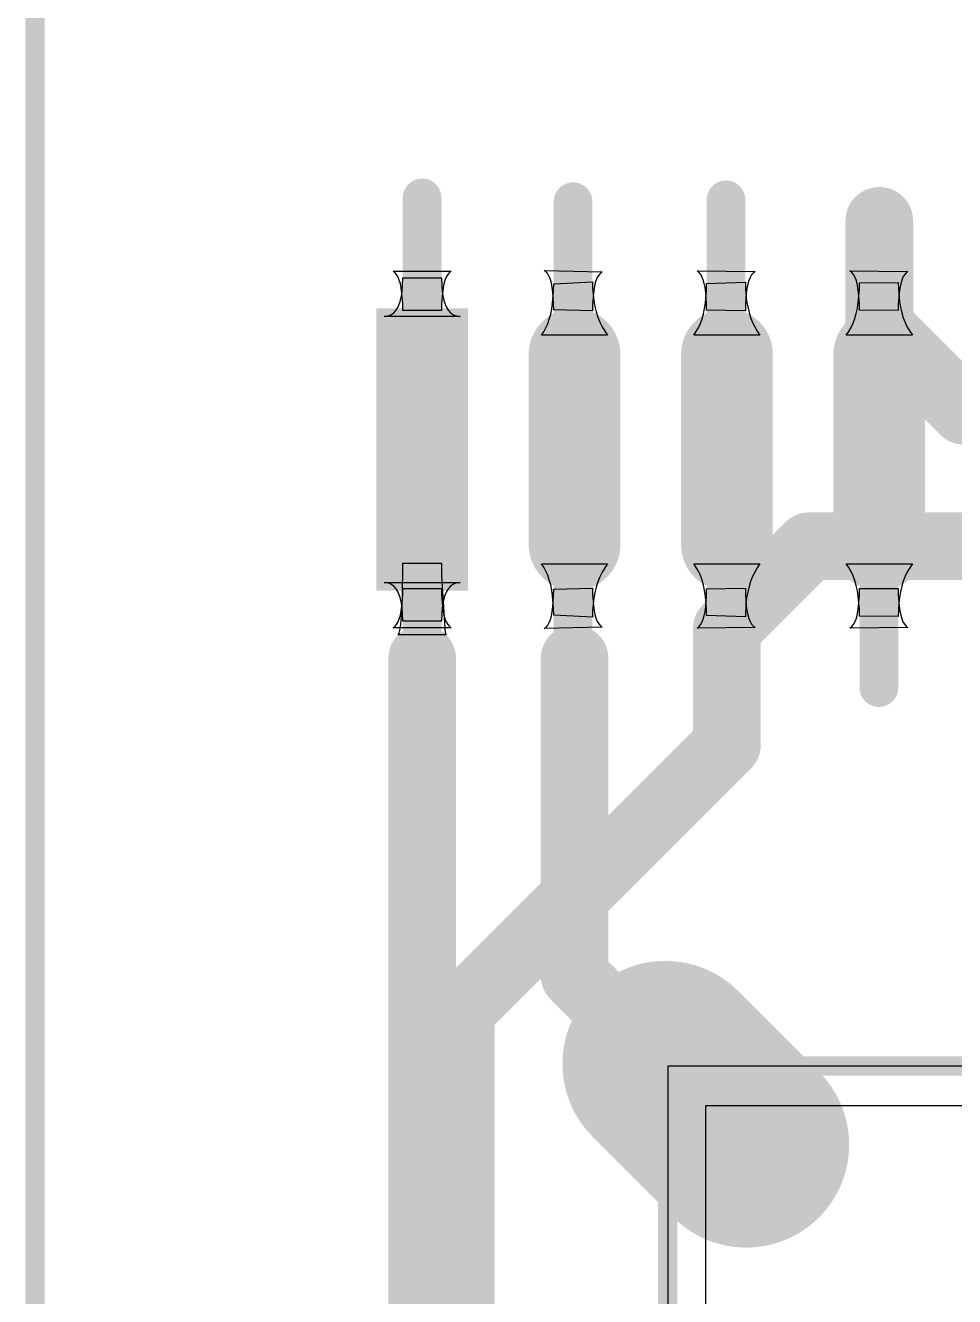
# Model space of a CAD drawing. Header units: inches. Extents: x -0.01 to 1.53, y 0 to 1.97.
# Drawn here: x -0.005 to 0.475, y 0.942 to 1.599 of the extents above; entities that cross this region are included whole.
import ezdxf

# ---------------------------------------------------------------- set-up
doc = ezdxf.new("R2010")
doc.units = ezdxf.units.IN
doc.header["$MEASUREMENT"] = 0
for name, color, linetype in [('Bottom Layer', 5, 'Continuous'), ('Bottom Solder', 6, 'Continuous'), ('Mechanical 1', 6, 'Continuous'), ('Multi-Layer', 9, 'Continuous'), ('Pad Holes', 156, 'Continuous'), ('Top Layer', 1, 'Continuous'), ('Top Paste', 8, 'Continuous'), ('Top Solder', 216, 'Continuous')]:
    doc.layers.add(name, color=color, linetype=linetype)

# ---------------------------------------------------------------- blocks, each defined once
blk = doc.blocks.new('E____C_________635')
at = {"layer": 'Bottom Layer'}
h = blk.add_hatch(color=5, dxfattribs=at)
edge = h.paths.add_edge_path()
edge.add_arc((0, 0.11811), 0.03, 0, 360)
h = blk.add_hatch(color=5, dxfattribs=at)
edge = h.paths.add_edge_path()
edge.add_arc((0.07874, 0.11811), 0.03, 0, 360)
h = blk.add_hatch(color=5, dxfattribs=at)
edge = h.paths.add_edge_path()
edge.add_arc((0.15748, 0.11811), 0.03, 0, 360)
h = blk.add_hatch(color=5, dxfattribs=at)
edge = h.paths.add_edge_path()
edge.add_arc((0.23622, 0.11811), 0.03, 0, 360)
h = blk.add_hatch(color=5, dxfattribs=at)
edge = h.paths.add_edge_path()
edge.add_arc((0, -0.11811), 0.03, 0, 360)
h = blk.add_hatch(color=5, dxfattribs=at)
edge = h.paths.add_edge_path()
edge.add_arc((0.07874, -0.11811), 0.03, 0, 360)
h = blk.add_hatch(color=5, dxfattribs=at)
edge = h.paths.add_edge_path()
edge.add_arc((0.15748, -0.11811), 0.03, 0, 360)
h = blk.add_hatch(color=5, dxfattribs=at)
edge = h.paths.add_edge_path()
edge.add_arc((0.23622, -0.11811), 0.03, 0, 360)
at = {"layer": 'Bottom Solder'}
h = blk.add_hatch(color=6, dxfattribs=at)
edge = h.paths.add_edge_path()
edge.add_arc((0, 0.11811), 0.034, 0, 360)
h = blk.add_hatch(color=6, dxfattribs=at)
edge = h.paths.add_edge_path()
edge.add_arc((0.07874, 0.11811), 0.034, 0, 360)
h = blk.add_hatch(color=6, dxfattribs=at)
edge = h.paths.add_edge_path()
edge.add_arc((0.15748, 0.11811), 0.034, 0, 360)
h = blk.add_hatch(color=6, dxfattribs=at)
edge = h.paths.add_edge_path()
edge.add_arc((0.23622, 0.11811), 0.034, 0, 360)
h = blk.add_hatch(color=6, dxfattribs=at)
edge = h.paths.add_edge_path()
edge.add_arc((0, -0.11811), 0.034, 0, 360)
h = blk.add_hatch(color=6, dxfattribs=at)
edge = h.paths.add_edge_path()
edge.add_arc((0.07874, -0.11811), 0.034, 0, 360)
h = blk.add_hatch(color=6, dxfattribs=at)
edge = h.paths.add_edge_path()
edge.add_arc((0.15748, -0.11811), 0.034, 0, 360)
h = blk.add_hatch(color=6, dxfattribs=at)
edge = h.paths.add_edge_path()
edge.add_arc((0.23622, -0.11811), 0.034, 0, 360)
at = {"layer": 'Multi-Layer'}
h = blk.add_hatch(color=9, dxfattribs=at)
edge = h.paths.add_edge_path()
edge.add_arc((0, 0.11811), 0.03, 0, 360)
h = blk.add_hatch(color=9, dxfattribs=at)
edge = h.paths.add_edge_path()
edge.add_arc((0.07874, 0.11811), 0.03, 0, 360)
h = blk.add_hatch(color=9, dxfattribs=at)
edge = h.paths.add_edge_path()
edge.add_arc((0.15748, 0.11811), 0.03, 0, 360)
h = blk.add_hatch(color=9, dxfattribs=at)
edge = h.paths.add_edge_path()
edge.add_arc((0.23622, 0.11811), 0.03, 0, 360)
h = blk.add_hatch(color=9, dxfattribs=at)
edge = h.paths.add_edge_path()
edge.add_arc((0, -0.11811), 0.03, 0, 360)
h = blk.add_hatch(color=9, dxfattribs=at)
edge = h.paths.add_edge_path()
edge.add_arc((0.07874, -0.11811), 0.03, 0, 360)
h = blk.add_hatch(color=9, dxfattribs=at)
edge = h.paths.add_edge_path()
edge.add_arc((0.15748, -0.11811), 0.03, 0, 360)
h = blk.add_hatch(color=9, dxfattribs=at)
edge = h.paths.add_edge_path()
edge.add_arc((0.23622, -0.11811), 0.03, 0, 360)
at = {"layer": 'Pad Holes'}
h = blk.add_hatch(color=7, dxfattribs=at)
edge = h.paths.add_edge_path()
edge.add_arc((0, 0.11811), 0.015, 0, 360)
h = blk.add_hatch(color=7, dxfattribs=at)
edge = h.paths.add_edge_path()
edge.add_arc((0.07874, 0.11811), 0.015, 0, 360)
h = blk.add_hatch(color=7, dxfattribs=at)
edge = h.paths.add_edge_path()
edge.add_arc((0.15748, 0.11811), 0.015, 0, 360)
h = blk.add_hatch(color=7, dxfattribs=at)
edge = h.paths.add_edge_path()
edge.add_arc((0.23622, 0.11811), 0.015, 0, 360)
h = blk.add_hatch(color=7, dxfattribs=at)
edge = h.paths.add_edge_path()
edge.add_arc((0, -0.11811), 0.015, 0, 360)
h = blk.add_hatch(color=7, dxfattribs=at)
edge = h.paths.add_edge_path()
edge.add_arc((0.07874, -0.11811), 0.015, 0, 360)
h = blk.add_hatch(color=7, dxfattribs=at)
edge = h.paths.add_edge_path()
edge.add_arc((0.15748, -0.11811), 0.015, 0, 360)
h = blk.add_hatch(color=7, dxfattribs=at)
edge = h.paths.add_edge_path()
edge.add_arc((0.23622, -0.11811), 0.015, 0, 360)
at = {"layer": 'Top Layer'}
h = blk.add_hatch(color=1, dxfattribs=at)
edge = h.paths.add_edge_path()
edge.add_arc((0, 0.11811), 0.03, 0, 360)
h = blk.add_hatch(color=1, dxfattribs=at)
edge = h.paths.add_edge_path()
edge.add_arc((0.07874, 0.11811), 0.03, 0, 360)
h = blk.add_hatch(color=1, dxfattribs=at)
edge = h.paths.add_edge_path()
edge.add_arc((0.15748, 0.11811), 0.03, 0, 360)
h = blk.add_hatch(color=1, dxfattribs=at)
edge = h.paths.add_edge_path()
edge.add_arc((0.23622, 0.11811), 0.03, 0, 360)
blk.add_hatch(color=1, dxfattribs=at).paths.add_polyline_path([(-0.01969, 0.0689), (0.01969, 0.0689), (0.01969, -0.0689), (-0.01969, -0.0689)])
h = blk.add_hatch(color=1, dxfattribs=at)
edge = h.paths.add_edge_path()
edge.add_arc((0.07874, -0.04921), 0.01969, 180, 360)
edge.add_line((0.09843, -0.04921), (0.09843, 0.04921))
edge.add_arc((0.07874, 0.04921), 0.01969, 0, 180)
edge.add_line((0.05906, 0.04921), (0.05906, -0.04921))
h = blk.add_hatch(color=1, dxfattribs=at)
edge = h.paths.add_edge_path()
edge.add_arc((0.15748, -0.04921), 0.01969, 180, 360)
edge.add_line((0.17717, -0.04921), (0.17717, 0.04921))
edge.add_arc((0.15748, 0.04921), 0.01969, 0, 180)
edge.add_line((0.1378, 0.04921), (0.1378, -0.04921))
h = blk.add_hatch(color=1, dxfattribs=at)
edge = h.paths.add_edge_path()
edge.add_arc((0.23622, -0.04921), 0.01969, 180, 360)
edge.add_line((0.25591, -0.04921), (0.25591, 0.04921))
edge.add_arc((0.23622, 0.04921), 0.01969, 0, 180)
edge.add_line((0.21654, 0.04921), (0.21654, -0.04921))
h = blk.add_hatch(color=1, dxfattribs=at)
edge = h.paths.add_edge_path()
edge.add_arc((0, -0.11811), 0.03, 0, 360)
h = blk.add_hatch(color=1, dxfattribs=at)
edge = h.paths.add_edge_path()
edge.add_arc((0.07874, -0.11811), 0.03, 0, 360)
h = blk.add_hatch(color=1, dxfattribs=at)
edge = h.paths.add_edge_path()
edge.add_arc((0.15748, -0.11811), 0.03, 0, 360)
h = blk.add_hatch(color=1, dxfattribs=at)
edge = h.paths.add_edge_path()
edge.add_arc((0.23622, -0.11811), 0.03, 0, 360)
at = {"layer": 'Top Paste'}
blk.add_hatch(color=8, dxfattribs=at).paths.add_polyline_path([(-0.01969, 0.0689), (0.01969, 0.0689), (0.01969, -0.0689), (-0.01969, -0.0689)])
h = blk.add_hatch(color=8, dxfattribs=at)
edge = h.paths.add_edge_path()
edge.add_arc((0.07874, -0.04921), 0.01969, 180, 360)
edge.add_line((0.09843, -0.04921), (0.09843, 0.04921))
edge.add_arc((0.07874, 0.04921), 0.01969, 0, 180)
edge.add_line((0.05906, 0.04921), (0.05906, -0.04921))
h = blk.add_hatch(color=8, dxfattribs=at)
edge = h.paths.add_edge_path()
edge.add_arc((0.15748, -0.04921), 0.01969, 180, 360)
edge.add_line((0.17717, -0.04921), (0.17717, 0.04921))
edge.add_arc((0.15748, 0.04921), 0.01969, 0, 180)
edge.add_line((0.1378, 0.04921), (0.1378, -0.04921))
h = blk.add_hatch(color=8, dxfattribs=at)
edge = h.paths.add_edge_path()
edge.add_arc((0.23622, -0.04921), 0.01969, 180, 360)
edge.add_line((0.25591, -0.04921), (0.25591, 0.04921))
edge.add_arc((0.23622, 0.04921), 0.01969, 0, 180)
edge.add_line((0.21654, 0.04921), (0.21654, -0.04921))
at = {"layer": 'Top Solder'}
h = blk.add_hatch(color=216, dxfattribs=at)
edge = h.paths.add_edge_path()
edge.add_arc((0, 0.11811), 0.034, 0, 360)
h = blk.add_hatch(color=216, dxfattribs=at)
edge = h.paths.add_edge_path()
edge.add_arc((0.07874, 0.11811), 0.034, 0, 360)
h = blk.add_hatch(color=216, dxfattribs=at)
edge = h.paths.add_edge_path()
edge.add_arc((0.15748, 0.11811), 0.034, 0, 360)
h = blk.add_hatch(color=216, dxfattribs=at)
edge = h.paths.add_edge_path()
edge.add_arc((0.23622, 0.11811), 0.034, 0, 360)
blk.add_hatch(color=216, dxfattribs=at).paths.add_polyline_path([(-0.02369, 0.0729), (0.02369, 0.0729), (0.02369, -0.0729), (-0.02369, -0.0729)])
h = blk.add_hatch(color=216, dxfattribs=at)
edge = h.paths.add_edge_path()
edge.add_arc((0.07874, -0.04921), 0.02369, 180, 360)
edge.add_line((0.10243, -0.04921), (0.10243, 0.04921))
edge.add_arc((0.07874, 0.04921), 0.02369, 0, 180)
edge.add_line((0.05506, 0.04921), (0.05506, -0.04921))
h = blk.add_hatch(color=216, dxfattribs=at)
edge = h.paths.add_edge_path()
edge.add_arc((0.15748, -0.04921), 0.02369, 180, 360)
edge.add_line((0.18117, -0.04921), (0.18117, 0.04921))
edge.add_arc((0.15748, 0.04921), 0.02369, 0, 180)
edge.add_line((0.1338, 0.04921), (0.1338, -0.04921))
h = blk.add_hatch(color=216, dxfattribs=at)
edge = h.paths.add_edge_path()
edge.add_arc((0.23622, -0.04921), 0.02369, 180, 360)
edge.add_line((0.25991, -0.04921), (0.25991, 0.04921))
edge.add_arc((0.23622, 0.04921), 0.02369, 0, 180)
edge.add_line((0.21254, 0.04921), (0.21254, -0.04921))
h = blk.add_hatch(color=216, dxfattribs=at)
edge = h.paths.add_edge_path()
edge.add_arc((0, -0.11811), 0.034, 0, 360)
h = blk.add_hatch(color=216, dxfattribs=at)
edge = h.paths.add_edge_path()
edge.add_arc((0.07874, -0.11811), 0.034, 0, 360)
h = blk.add_hatch(color=216, dxfattribs=at)
edge = h.paths.add_edge_path()
edge.add_arc((0.15748, -0.11811), 0.034, 0, 360)
h = blk.add_hatch(color=216, dxfattribs=at)
edge = h.paths.add_edge_path()
edge.add_arc((0.23622, -0.11811), 0.034, 0, 360)
blk = doc.blocks.new('GERMANIUM_SAMPLE_636')
at = {"layer": 'Bottom Layer'}
h = blk.add_hatch(color=5, dxfattribs=at)
edge = h.paths.add_edge_path()
edge.add_arc((-0.2571, 0.49332), 0.04921, 45, 225)
edge.add_line((-0.2919, 0.45852), (-0.25014, 0.41676))
edge.add_arc((-0.21534, 0.45156), 0.04921, 225, 405)
edge.add_line((-0.18054, 0.48636), (-0.2223, 0.52812))
at = {"layer": 'Bottom Solder'}
h = blk.add_hatch(color=6, dxfattribs=at)
edge = h.paths.add_edge_path()
edge.add_arc((-0.2571, 0.49332), 0.05321, 45, 225)
edge.add_line((-0.29473, 0.45569), (-0.25297, 0.41393))
edge.add_arc((-0.21534, 0.45156), 0.05321, 225, 405)
edge.add_line((-0.17771, 0.48919), (-0.21947, 0.53095))
at = {"layer": 'Multi-Layer'}
h = blk.add_hatch(color=9, dxfattribs=at)
edge = h.paths.add_edge_path()
edge.add_arc((-0.2571, 0.49332), 0.04921, 45, 225)
edge.add_line((-0.2919, 0.45852), (-0.25014, 0.41676))
edge.add_arc((-0.21534, 0.45156), 0.04921, 225, 405)
edge.add_line((-0.18054, 0.48636), (-0.2223, 0.52812))
at = {"layer": 'Pad Holes'}
h = blk.add_hatch(color=7, dxfattribs=at)
edge = h.paths.add_edge_path()
edge.add_arc((-0.20507, 0.44129), 0.015, 225, 405)
edge.add_line((-0.19446, 0.4519), (-0.25677, 0.5142))
edge.add_arc((-0.26737, 0.50359), 0.015, 45, 225)
edge.add_line((-0.27798, 0.49299), (-0.21568, 0.43068))
at = {"layer": 'Top Layer'}
h = blk.add_hatch(color=1, dxfattribs=at)
edge = h.paths.add_edge_path()
edge.add_arc((-0.2571, 0.49332), 0.04921, 45, 225)
edge.add_line((-0.2919, 0.45852), (-0.25014, 0.41676))
edge.add_arc((-0.21534, 0.45156), 0.04921, 225, 405)
edge.add_line((-0.18054, 0.48636), (-0.2223, 0.52812))
at = {"layer": 'Top Solder'}
h = blk.add_hatch(color=216, dxfattribs=at)
edge = h.paths.add_edge_path()
edge.add_arc((-0.2571, 0.49332), 0.05321, 45, 225)
edge.add_line((-0.29473, 0.45569), (-0.25297, 0.41393))
edge.add_arc((-0.21534, 0.45156), 0.05321, 225, 405)
edge.add_line((-0.17771, 0.48919), (-0.21947, 0.53095))
at = {"layer": 'Mechanical 1'}
for p, q in [((-0.25591, 0.49213), (-0.25591, -0.49213)), ((0.25591, 0.49213), (-0.25591, 0.49213))]:
    blk.add_line(p, q, dxfattribs=at)
for points in [[(-0.25591, -0.49213, 0.01, 0.01, 0), (-0.25591, 0.49213, 0.01, 0.01, 0)], [(-0.25591, 0.49213, 0.01, 0.01, 0), (0.25591, 0.49213, 0.01, 0.01, 0)]]:
    blk.add_lwpolyline(points, format="xyseb", dxfattribs=at)
blk.add_lwpolyline([(-0.25841, 0.49213, 0.005, 0.005, 1), (-0.25341, 0.49213, 0.005, 0.005, 1)], format="xyseb", close=True, dxfattribs=at)
blk.add_lwpolyline([(-0.25841, 0.49213, 0.005, 0.005, 1), (-0.25341, 0.49213, 0.005, 0.005, 1)], format="xyseb", close=True, dxfattribs=at)

msp = doc.modelspace()

# ---------------------------------------------------------------- linework, layer by layer
at = {"layer": 'Bottom Layer'}
for points in [[(0.43622, 1.44378, 0.035, 0.035, 0), (0.43622, 1.49811, 0.035, 0.035, 0)], [(0.43622, 1.44378, 0.035, 0.035, 0), (0.48, 1.4, 0.035, 0.035, 0)], [(0.48, 1.4, 0.035, 0.035, 0), (0.92, 1.4, 0.035, 0.035, 0)], [(0.35748, 1.28748, 0.035, 0.035, 0), (0.4, 1.33, 0.035, 0.035, 0)], [(0.4, 1.33, 0.035, 0.035, 0), (0.67, 1.33, 0.035, 0.035, 0)], [(0.35748, 1.26189, 0.035, 0.035, 0), (0.35748, 1.28748, 0.035, 0.035, 0)], [(0.35748, 1.22748, 0.035, 0.035, 0), (0.35748, 1.26189, 0.035, 0.035, 0)], [(0.22, 1.09, 0.035, 0.035, 0), (0.35748, 1.22748, 0.035, 0.035, 0)], [(0.22, 0.64, 0.035, 0.035, 0), (0.22, 1.09, 0.035, 0.035, 0)]]:
    msp.add_lwpolyline(points, format="xyseb", dxfattribs=at)
for points in [[(0.42747, 1.49811, 0.0175, 0.0175, 1), (0.44497, 1.49811, 0.0175, 0.0175, 1)], [(0.42747, 1.44378, 0.0175, 0.0175, 1), (0.44497, 1.44378, 0.0175, 0.0175, 1)], [(0.42747, 1.44378, 0.0175, 0.0175, 1), (0.44497, 1.44378, 0.0175, 0.0175, 1)], [(0.47125, 1.4, 0.0175, 0.0175, 1), (0.48875, 1.4, 0.0175, 0.0175, 1)], [(0.47125, 1.4, 0.0175, 0.0175, 1), (0.48875, 1.4, 0.0175, 0.0175, 1)], [(0.39125, 1.33, 0.0175, 0.0175, 1), (0.40875, 1.33, 0.0175, 0.0175, 1)], [(0.39125, 1.33, 0.0175, 0.0175, 1), (0.40875, 1.33, 0.0175, 0.0175, 1)], [(0.34873, 1.28748, 0.0175, 0.0175, 1), (0.36623, 1.28748, 0.0175, 0.0175, 1)], [(0.34873, 1.28748, 0.0175, 0.0175, 1), (0.36623, 1.28748, 0.0175, 0.0175, 1)], [(0.34873, 1.26189, 0.0175, 0.0175, 1), (0.36623, 1.26189, 0.0175, 0.0175, 1)], [(0.34873, 1.26189, 0.0175, 0.0175, 1), (0.36623, 1.26189, 0.0175, 0.0175, 1)], [(0.34873, 1.22748, 0.0175, 0.0175, 1), (0.36623, 1.22748, 0.0175, 0.0175, 1)], [(0.34873, 1.22748, 0.0175, 0.0175, 1), (0.36623, 1.22748, 0.0175, 0.0175, 1)], [(0.21125, 1.09, 0.0175, 0.0175, 1), (0.22875, 1.09, 0.0175, 0.0175, 1)], [(0.21125, 1.09, 0.0175, 0.0175, 1), (0.22875, 1.09, 0.0175, 0.0175, 1)]]:
    msp.add_lwpolyline(points, format="xyseb", close=True, dxfattribs=at)
at = {"layer": 'Mechanical 1'}
msp.add_lwpolyline([(0, 0, 0.01, 0.01, 0), (0, 1.85039, 0.01, 0.01, 0)], format="xyseb", dxfattribs=at)
at = {"layer": 'Multi-Layer'}
for p, q in [((0.34656, 0.09612), (0.34656, 1.041)), ((0.34656, 1.041), (0.819, 1.041))]:
    msp.add_line(p, q, dxfattribs=at)
at = {"layer": 'Top Layer'}
for p, q in [((0.18595, 1.47141), (0.185, 1.47213)), ((0.185, 1.47213), (0.215, 1.47213)), ((0.1868, 1.47039), (0.18595, 1.47141)), ((0.21405, 1.47141), (0.2132, 1.47039)), ((0.215, 1.47213), (0.21405, 1.47141)), ((0.26403, 1.47177), (0.2631, 1.47251)), ((0.2631, 1.47251), (0.29309, 1.47177)), ((0.26487, 1.47073), (0.26403, 1.47177)), ((0.29213, 1.47107), (0.29126, 1.47007)), ((0.29309, 1.47177), (0.29213, 1.47107)), ((0.343, 1.47164), (0.34207, 1.47237)), ((0.34207, 1.47237), (0.37206, 1.47189)), ((0.34384, 1.47061), (0.343, 1.47164)), ((0.3711, 1.47118), (0.37024, 1.47018)), ((0.37206, 1.47189), (0.3711, 1.47118)), ((0.42197, 1.47151), (0.42103, 1.47224)), ((0.42103, 1.47224), (0.45103, 1.47202)), ((0.42282, 1.47049), (0.42197, 1.47151)), ((0.45007, 1.4713), (0.44922, 1.4703)), ((0.45103, 1.47202), (0.45007, 1.4713)), ((0.18755, 1.46909), (0.1868, 1.47039)), ((0.1882, 1.4675), (0.18755, 1.46909)), ((0.18875, 1.46561), (0.1882, 1.4675)), ((0.1892, 1.46343), (0.18875, 1.46561)), ((0.18962, 1.46157), (0.1899, 1.46497)), ((0.1899, 1.46497), (0.19, 1.46877)), ((0.19, 1.46877), (0.21, 1.46877)), ((0.21, 1.46877), (0.2101, 1.46497)), ((0.2101, 1.46497), (0.21038, 1.46157)), ((0.21125, 1.46561), (0.2108, 1.46343)), ((0.2118, 1.4675), (0.21125, 1.46561)), ((0.21245, 1.46909), (0.2118, 1.4675)), ((0.2132, 1.47039), (0.21245, 1.46909)), ((0.2656, 1.46941), (0.26487, 1.47073)), ((0.26624, 1.46781), (0.2656, 1.46941)), ((0.26678, 1.46591), (0.26624, 1.46781)), ((0.26722, 1.46372), (0.26678, 1.46591)), ((0.26794, 1.46208), (0.268, 1.46563)), ((0.268, 1.46563), (0.288, 1.46655)), ((0.288, 1.46655), (0.28808, 1.46317)), ((0.28927, 1.46533), (0.28882, 1.46317)), ((0.28983, 1.4672), (0.28927, 1.46533)), ((0.2905, 1.46878), (0.28983, 1.4672)), ((0.29126, 1.47007), (0.2905, 1.46878)), ((0.34458, 1.4693), (0.34384, 1.47061)), ((0.34522, 1.46769), (0.34458, 1.4693)), ((0.34577, 1.4658), (0.34522, 1.46769)), ((0.34621, 1.46362), (0.34577, 1.4658)), ((0.34693, 1.4623), (0.347, 1.46583)), ((0.347, 1.46583), (0.367, 1.46645)), ((0.367, 1.46645), (0.36708, 1.46302)), ((0.36827, 1.46543), (0.36781, 1.46326)), ((0.36882, 1.4673), (0.36827, 1.46543)), ((0.36948, 1.46889), (0.36882, 1.4673)), ((0.37024, 1.47018), (0.36948, 1.46889)), ((0.42356, 1.46918), (0.42282, 1.47049)), ((0.42421, 1.46759), (0.42356, 1.46918)), ((0.42476, 1.4657), (0.42421, 1.46759)), ((0.4252, 1.46352), (0.42476, 1.4657)), ((0.42593, 1.46252), (0.426, 1.46603)), ((0.426, 1.46603), (0.446, 1.46634)), ((0.446, 1.46634), (0.44607, 1.46287)), ((0.44726, 1.46552), (0.4468, 1.46335)), ((0.44781, 1.46741), (0.44726, 1.46552)), ((0.44846, 1.469), (0.44781, 1.46741)), ((0.44922, 1.4703), (0.44846, 1.469)), ((0.18847, 1.45597), (0.18914, 1.45857)), ((0.18914, 1.45857), (0.18962, 1.46157)), ((0.18955, 1.46097), (0.1892, 1.46343)), ((0.18995, 1.45516), (0.18955, 1.46097)), ((0.21045, 1.46097), (0.21005, 1.45516)), ((0.21038, 1.46157), (0.21086, 1.45857)), ((0.2108, 1.46343), (0.21045, 1.46097)), ((0.21086, 1.45857), (0.21153, 1.45597)), ((0.26756, 1.46125), (0.26722, 1.46372)), ((0.26743, 1.45557), (0.26794, 1.46208)), ((0.26795, 1.45544), (0.26756, 1.46125)), ((0.28846, 1.46071), (0.28805, 1.45491)), ((0.28808, 1.46317), (0.2887, 1.45683)), ((0.28882, 1.46317), (0.28846, 1.46071)), ((0.34656, 1.46115), (0.34621, 1.46362)), ((0.34641, 1.45581), (0.34693, 1.4623)), ((0.34695, 1.45534), (0.34656, 1.46115)), ((0.36746, 1.4608), (0.36705, 1.455)), ((0.36708, 1.46302), (0.36768, 1.45663)), ((0.36781, 1.46326), (0.36746, 1.4608)), ((0.42555, 1.46105), (0.4252, 1.46352)), ((0.42538, 1.45605), (0.42593, 1.46252)), ((0.42595, 1.45524), (0.42555, 1.46105)), ((0.44645, 1.46089), (0.44605, 1.45509)), ((0.44607, 1.46287), (0.44666, 1.45644)), ((0.4468, 1.46335), (0.44645, 1.46089)), ((0.18532, 1.45057), (0.18656, 1.45197)), ((0.18656, 1.45197), (0.18761, 1.45377)), ((0.18761, 1.45377), (0.18847, 1.45597)), ((0.19, 1.45183), (0.18995, 1.45516)), ((0.21, 1.45183), (0.19, 1.45183)), ((0.21005, 1.45516), (0.21, 1.45183)), ((0.21153, 1.45597), (0.21239, 1.45377)), ((0.21239, 1.45377), (0.21344, 1.45197)), ((0.21344, 1.45197), (0.21468, 1.45057)), ((0.26641, 1.44986), (0.26698, 1.45261)), ((0.26698, 1.45261), (0.26743, 1.45557)), ((0.268, 1.4521), (0.26795, 1.45544)), ((0.288, 1.45158), (0.268, 1.4521)), ((0.28805, 1.45491), (0.288, 1.45158)), ((0.2887, 1.45683), (0.28925, 1.45387)), ((0.28925, 1.45387), (0.28996, 1.45105)), ((0.34535, 1.45007), (0.34594, 1.45284)), ((0.34594, 1.45284), (0.34641, 1.45581)), ((0.347, 1.452), (0.34695, 1.45534)), ((0.367, 1.45166), (0.347, 1.452)), ((0.36705, 1.455), (0.367, 1.45166)), ((0.36768, 1.45663), (0.36821, 1.45367)), ((0.36821, 1.45367), (0.36889, 1.45085)), ((0.42428, 1.45029), (0.4249, 1.45308)), ((0.4249, 1.45308), (0.42538, 1.45605)), ((0.426, 1.4519), (0.42595, 1.45524)), ((0.446, 1.45175), (0.426, 1.4519)), ((0.44605, 1.45509), (0.446, 1.45175)), ((0.44666, 1.45644), (0.44717, 1.45347)), ((0.44717, 1.45347), (0.44783, 1.45066)), ((0.18044, 1.44877), (0.18226, 1.44897)), ((0.21956, 1.44877), (0.18044, 1.44877)), ((0.18226, 1.44897), (0.18388, 1.44957)), ((0.18388, 1.44957), (0.18532, 1.45057)), ((0.21468, 1.45057), (0.21612, 1.44957)), ((0.21612, 1.44957), (0.21774, 1.44897)), ((0.21774, 1.44897), (0.21956, 1.44877)), ((0.26394, 1.44279), (0.26489, 1.44494)), ((0.26489, 1.44494), (0.26571, 1.4473)), ((0.26571, 1.4473), (0.26641, 1.44986)), ((0.28996, 1.45105), (0.29082, 1.44837)), ((0.29082, 1.44837), (0.29184, 1.44584)), ((0.29184, 1.44584), (0.29301, 1.44344)), ((0.34277, 1.44291), (0.34376, 1.44511)), ((0.34376, 1.44511), (0.34462, 1.44749)), ((0.34462, 1.44749), (0.34535, 1.45007)), ((0.36889, 1.45085), (0.36973, 1.44819)), ((0.36973, 1.44819), (0.37071, 1.44569)), ((0.37071, 1.44569), (0.37184, 1.44333)), ((0.4216, 1.44302), (0.42263, 1.44527)), ((0.42263, 1.44527), (0.42353, 1.44769)), ((0.42353, 1.44769), (0.42428, 1.45029)), ((0.44783, 1.45066), (0.44863, 1.44801)), ((0.44863, 1.44801), (0.44958, 1.44553)), ((0.44958, 1.44553), (0.45068, 1.44322)), ((0.26165, 1.43908), (0.26286, 1.44083)), ((0.29583, 1.43908), (0.26165, 1.43908)), ((0.26286, 1.44083), (0.26394, 1.44279)), ((0.29301, 1.44344), (0.29434, 1.44119)), ((0.29434, 1.44119), (0.29583, 1.43908)), ((0.34039, 1.43908), (0.34165, 1.4409)), ((0.37457, 1.43908), (0.34039, 1.43908)), ((0.34165, 1.4409), (0.34277, 1.44291)), ((0.37184, 1.44333), (0.37313, 1.44113)), ((0.37313, 1.44113), (0.37457, 1.43908)), ((0.41913, 1.43908), (0.42044, 1.44096)), ((0.45331, 1.43908), (0.41913, 1.43908)), ((0.42044, 1.44096), (0.4216, 1.44302)), ((0.45068, 1.44322), (0.45192, 1.44107)), ((0.45192, 1.44107), (0.45331, 1.43908)), ((0.18979, 1.30339), (0.19, 1.32125)), ((0.19, 1.32125), (0.21, 1.32125)), ((0.21, 1.32125), (0.21002, 1.31465)), ((0.26286, 1.31917), (0.26165, 1.32092)), ((0.26165, 1.32092), (0.29583, 1.32092)), ((0.29583, 1.32092), (0.29434, 1.31881)), ((0.34165, 1.3191), (0.34039, 1.32092)), ((0.34039, 1.32092), (0.37457, 1.32092)), ((0.37457, 1.32092), (0.37313, 1.31887)), ((0.42044, 1.31904), (0.41913, 1.32092)), ((0.41913, 1.32092), (0.45331, 1.32092)), ((0.45331, 1.32092), (0.45192, 1.31893)), ((0.21002, 1.31465), (0.21193, 1.28506)), ((0.26394, 1.31721), (0.26286, 1.31917)), ((0.26489, 1.31506), (0.26394, 1.31721)), ((0.26571, 1.3127), (0.26489, 1.31506)), ((0.29184, 1.31416), (0.29082, 1.31163)), ((0.29301, 1.31656), (0.29184, 1.31416)), ((0.29434, 1.31881), (0.29301, 1.31656)), ((0.34277, 1.31709), (0.34165, 1.3191)), ((0.34376, 1.31489), (0.34277, 1.31709)), ((0.34462, 1.31251), (0.34376, 1.31489)), ((0.37071, 1.31431), (0.36973, 1.31181)), ((0.37184, 1.31667), (0.37071, 1.31431)), ((0.37313, 1.31887), (0.37184, 1.31667)), ((0.4216, 1.31698), (0.42044, 1.31904)), ((0.42263, 1.31473), (0.4216, 1.31698)), ((0.42353, 1.31231), (0.42263, 1.31473)), ((0.44958, 1.31447), (0.44863, 1.31199)), ((0.45068, 1.31678), (0.44958, 1.31447)), ((0.45192, 1.31893), (0.45068, 1.31678)), ((0.18226, 1.31103), (0.18044, 1.31123)), ((0.18044, 1.31123), (0.21956, 1.31123)), ((0.18388, 1.31043), (0.18226, 1.31103)), ((0.18532, 1.30943), (0.18388, 1.31043)), ((0.18656, 1.30803), (0.18532, 1.30943)), ((0.18761, 1.30623), (0.18656, 1.30803)), ((0.18995, 1.30484), (0.19, 1.30817)), ((0.19, 1.30817), (0.21, 1.30817)), ((0.21, 1.30817), (0.21005, 1.30484)), ((0.21344, 1.30803), (0.21239, 1.30623)), ((0.21468, 1.30943), (0.21344, 1.30803)), ((0.21612, 1.31043), (0.21468, 1.30943)), ((0.21774, 1.31103), (0.21612, 1.31043)), ((0.21956, 1.31123), (0.21774, 1.31103)), ((0.26641, 1.31014), (0.26571, 1.3127)), ((0.26698, 1.30739), (0.26641, 1.31014)), ((0.26743, 1.30443), (0.26698, 1.30739)), ((0.26795, 1.30456), (0.268, 1.3079)), ((0.268, 1.3079), (0.288, 1.30842)), ((0.288, 1.30842), (0.28805, 1.30509)), ((0.28996, 1.30895), (0.28925, 1.30613)), ((0.29082, 1.31163), (0.28996, 1.30895)), ((0.34535, 1.30993), (0.34462, 1.31251)), ((0.34594, 1.30716), (0.34535, 1.30993)), ((0.34641, 1.30419), (0.34594, 1.30716)), ((0.34695, 1.30466), (0.347, 1.308)), ((0.347, 1.308), (0.367, 1.30834)), ((0.367, 1.30834), (0.36705, 1.305)), ((0.36889, 1.30915), (0.36821, 1.30633)), ((0.36973, 1.31181), (0.36889, 1.30915)), ((0.42428, 1.30971), (0.42353, 1.31231)), ((0.4249, 1.30692), (0.42428, 1.30971)), ((0.42538, 1.30395), (0.4249, 1.30692)), ((0.42595, 1.30476), (0.426, 1.3081)), ((0.426, 1.3081), (0.446, 1.30825)), ((0.446, 1.30825), (0.44605, 1.30491)), ((0.44783, 1.30934), (0.44717, 1.30653)), ((0.44863, 1.31199), (0.44783, 1.30934)), ((0.18847, 1.30403), (0.18761, 1.30623)), ((0.18914, 1.30143), (0.18847, 1.30403)), ((0.18914, 1.29132), (0.18979, 1.30339)), ((0.18962, 1.29843), (0.18914, 1.30143)), ((0.18955, 1.29903), (0.18995, 1.30484)), ((0.21005, 1.30484), (0.21045, 1.29903)), ((0.21086, 1.30143), (0.21038, 1.29843)), ((0.21153, 1.30403), (0.21086, 1.30143)), ((0.21239, 1.30623), (0.21153, 1.30403)), ((0.26794, 1.29792), (0.26743, 1.30443)), ((0.26756, 1.29875), (0.26795, 1.30456)), ((0.28805, 1.30509), (0.28846, 1.29929)), ((0.2887, 1.30317), (0.28831, 1.30007)), ((0.28925, 1.30613), (0.2887, 1.30317)), ((0.34693, 1.2977), (0.34641, 1.30419)), ((0.34656, 1.29885), (0.34695, 1.30466)), ((0.36705, 1.305), (0.36746, 1.2992)), ((0.36768, 1.30337), (0.3673, 1.30025)), ((0.36821, 1.30633), (0.36768, 1.30337)), ((0.42593, 1.29748), (0.42538, 1.30395)), ((0.42555, 1.29895), (0.42595, 1.30476)), ((0.44629, 1.30043), (0.446, 1.29366)), ((0.44605, 1.30491), (0.44645, 1.29911)), ((0.44666, 1.30356), (0.44629, 1.30043)), ((0.44717, 1.30653), (0.44666, 1.30356)), ((0.1882, 1.2925), (0.18875, 1.29439)), ((0.18875, 1.29439), (0.1892, 1.29657)), ((0.1892, 1.29657), (0.18955, 1.29903)), ((0.1899, 1.29503), (0.18962, 1.29843)), ((0.19, 1.29123), (0.1899, 1.29503)), ((0.2101, 1.29503), (0.21, 1.29123)), ((0.21038, 1.29843), (0.2101, 1.29503)), ((0.21045, 1.29903), (0.2108, 1.29657)), ((0.2108, 1.29657), (0.21125, 1.29439)), ((0.21125, 1.29439), (0.2118, 1.2925)), ((0.26624, 1.29219), (0.26678, 1.29409)), ((0.26678, 1.29409), (0.26722, 1.29628)), ((0.26722, 1.29628), (0.26756, 1.29875)), ((0.268, 1.29437), (0.26794, 1.29792)), ((0.288, 1.29345), (0.268, 1.29437)), ((0.28808, 1.29683), (0.288, 1.29345)), ((0.28831, 1.30007), (0.28808, 1.29683)), ((0.28846, 1.29929), (0.28882, 1.29683)), ((0.28882, 1.29683), (0.28927, 1.29467)), ((0.28927, 1.29467), (0.28983, 1.2928)), ((0.34522, 1.29231), (0.34577, 1.2942)), ((0.34577, 1.2942), (0.34621, 1.29638)), ((0.34621, 1.29638), (0.34656, 1.29885)), ((0.347, 1.29417), (0.34693, 1.2977)), ((0.367, 1.29355), (0.347, 1.29417)), ((0.3673, 1.30025), (0.367, 1.29355)), ((0.36746, 1.2992), (0.36781, 1.29674)), ((0.36781, 1.29674), (0.36827, 1.29457)), ((0.36827, 1.29457), (0.36882, 1.2927)), ((0.42421, 1.29241), (0.42476, 1.2943)), ((0.42476, 1.2943), (0.4252, 1.29648)), ((0.4252, 1.29648), (0.42555, 1.29895)), ((0.426, 1.29397), (0.42593, 1.29748)), ((0.446, 1.29366), (0.426, 1.29397)), ((0.44645, 1.29911), (0.4468, 1.29665)), ((0.4468, 1.29665), (0.44726, 1.29448)), ((0.44726, 1.29448), (0.44781, 1.29259)), ((0.185, 1.28787), (0.18595, 1.28859)), ((0.215, 1.28787), (0.185, 1.28787)), ((0.18595, 1.28859), (0.1868, 1.28961)), ((0.1868, 1.28961), (0.18755, 1.29091)), ((0.18755, 1.29091), (0.1882, 1.2925)), ((0.18848, 1.2865), (0.18883, 1.28859)), ((0.18883, 1.28859), (0.18914, 1.29132)), ((0.21, 1.29123), (0.19, 1.29123)), ((0.2118, 1.2925), (0.21245, 1.29091)), ((0.21245, 1.29091), (0.2132, 1.28961)), ((0.2132, 1.28961), (0.21405, 1.28859)), ((0.21405, 1.28859), (0.215, 1.28787)), ((0.29309, 1.28823), (0.2631, 1.28749)), ((0.2631, 1.28749), (0.26403, 1.28823)), ((0.26403, 1.28823), (0.26487, 1.28927)), ((0.26487, 1.28927), (0.2656, 1.29059)), ((0.2656, 1.29059), (0.26624, 1.29219)), ((0.28983, 1.2928), (0.2905, 1.29122)), ((0.2905, 1.29122), (0.29126, 1.28993)), ((0.29126, 1.28993), (0.29213, 1.28893)), ((0.29213, 1.28893), (0.29309, 1.28823)), ((0.34207, 1.28763), (0.343, 1.28836)), ((0.37206, 1.28811), (0.34207, 1.28763)), ((0.343, 1.28836), (0.34384, 1.28939)), ((0.34384, 1.28939), (0.34458, 1.2907)), ((0.34458, 1.2907), (0.34522, 1.29231)), ((0.36882, 1.2927), (0.36948, 1.29111)), ((0.36948, 1.29111), (0.37024, 1.28982)), ((0.37024, 1.28982), (0.3711, 1.28882)), ((0.3711, 1.28882), (0.37206, 1.28811)), ((0.42103, 1.28776), (0.42197, 1.28849)), ((0.45103, 1.28798), (0.42103, 1.28776)), ((0.42197, 1.28849), (0.42282, 1.28951)), ((0.42282, 1.28951), (0.42356, 1.29082)), ((0.42356, 1.29082), (0.42421, 1.29241)), ((0.44781, 1.29259), (0.44846, 1.291)), ((0.44846, 1.291), (0.44922, 1.2897)), ((0.44922, 1.2897), (0.45007, 1.2887)), ((0.45007, 1.2887), (0.45103, 1.28798)), ((0.18762, 1.28426), (0.18807, 1.28506)), ((0.21238, 1.28426), (0.18762, 1.28426)), ((0.18807, 1.28506), (0.18848, 1.2865)), ((0.21193, 1.28506), (0.21238, 1.28426))]:
    msp.add_line(p, q, dxfattribs=at)
for points in [[(0.2, 1.49811, 0.02, 0.02, 0), (0.2, 1.51, 0.02, 0.02, 0)], [(0.278, 1.268, 0.02, 0.02, 0), (0.278, 1.508, 0.02, 0.02, 0)], [(0.357, 1.269, 0.02, 0.02, 0), (0.357, 1.509, 0.02, 0.02, 0)], [(0.2, 1.38, 0.02, 0.02, 0), (0.2, 1.49811, 0.02, 0.02, 0)], [(0.436, 1.257, 0.02, 0.02, 0), (0.436, 1.497, 0.02, 0.02, 0)], [(0.2, 1.27189, 0.02, 0.02, 0), (0.2, 1.38, 0.02, 0.02, 0)], [(0.2, 1.26189, 0.035, 0.035, 0), (0.2, 1.27189, 0.035, 0.035, 0)], [(0.27874, 1.26189, 0.035, 0.035, 0), (0.27874, 1.27189, 0.035, 0.035, 0)], [(0.2, 0.23134, 0.035, 0.035, 0), (0.2, 1.26189, 0.035, 0.035, 0)], [(0.27874, 1.10826, 0.035, 0.035, 0), (0.27874, 1.26189, 0.035, 0.035, 0)], [(0.27874, 1.10826, 0.035, 0.035, 0), (0.3285, 1.0585, 0.035, 0.035, 0)], [(0.3285, 1.0585, 0.035, 0.035, 0), (0.34656, 1.0585, 0.035, 0.035, 0)]]:
    msp.add_lwpolyline(points, format="xyseb", dxfattribs=at)
for points in [[(0.195, 1.51, 0.01, 0.01, 1), (0.205, 1.51, 0.01, 0.01, 1)], [(0.273, 1.508, 0.01, 0.01, 1), (0.283, 1.508, 0.01, 0.01, 1)], [(0.352, 1.509, 0.01, 0.01, 1), (0.362, 1.509, 0.01, 0.01, 1)], [(0.195, 1.49811, 0.01, 0.01, 1), (0.205, 1.49811, 0.01, 0.01, 1)], [(0.195, 1.49811, 0.01, 0.01, 1), (0.205, 1.49811, 0.01, 0.01, 1)], [(0.431, 1.497, 0.01, 0.01, 1), (0.441, 1.497, 0.01, 0.01, 1)], [(0.195, 1.38, 0.01, 0.01, 1), (0.205, 1.38, 0.01, 0.01, 1)], [(0.195, 1.38, 0.01, 0.01, 1), (0.205, 1.38, 0.01, 0.01, 1)], [(0.19125, 1.27189, 0.0175, 0.0175, 1), (0.20875, 1.27189, 0.0175, 0.0175, 1)], [(0.26999, 1.27189, 0.0175, 0.0175, 1), (0.28749, 1.27189, 0.0175, 0.0175, 1)], [(0.195, 1.27189, 0.01, 0.01, 1), (0.205, 1.27189, 0.01, 0.01, 1)], [(0.19125, 1.26189, 0.0175, 0.0175, 1), (0.20875, 1.26189, 0.0175, 0.0175, 1)], [(0.19125, 1.26189, 0.0175, 0.0175, 1), (0.20875, 1.26189, 0.0175, 0.0175, 1)], [(0.26999, 1.26189, 0.0175, 0.0175, 1), (0.28749, 1.26189, 0.0175, 0.0175, 1)], [(0.26999, 1.26189, 0.0175, 0.0175, 1), (0.28749, 1.26189, 0.0175, 0.0175, 1)], [(0.273, 1.268, 0.01, 0.01, 1), (0.283, 1.268, 0.01, 0.01, 1)], [(0.352, 1.269, 0.01, 0.01, 1), (0.362, 1.269, 0.01, 0.01, 1)], [(0.431, 1.257, 0.01, 0.01, 1), (0.441, 1.257, 0.01, 0.01, 1)], [(0.26999, 1.10826, 0.0175, 0.0175, 1), (0.28749, 1.10826, 0.0175, 0.0175, 1)], [(0.26999, 1.10826, 0.0175, 0.0175, 1), (0.28749, 1.10826, 0.0175, 0.0175, 1)], [(0.31975, 1.0585, 0.0175, 0.0175, 1), (0.33725, 1.0585, 0.0175, 0.0175, 1)], [(0.31975, 1.0585, 0.0175, 0.0175, 1), (0.33725, 1.0585, 0.0175, 0.0175, 1)], [(0.33781, 1.0585, 0.0175, 0.0175, 1), (0.35531, 1.0585, 0.0175, 0.0175, 1)]]:
    msp.add_lwpolyline(points, format="xyseb", close=True, dxfattribs=at)

# ---------------------------------------------------------------- block references
at = {"rotation": 360}
msp.add_blockref('E____C_________635', (0.2, 1.38), dxfattribs=at)
msp.add_blockref('GERMANIUM_SAMPLE_636', (0.58278, 0.5693))

doc.saveas('drawing.dxf')
